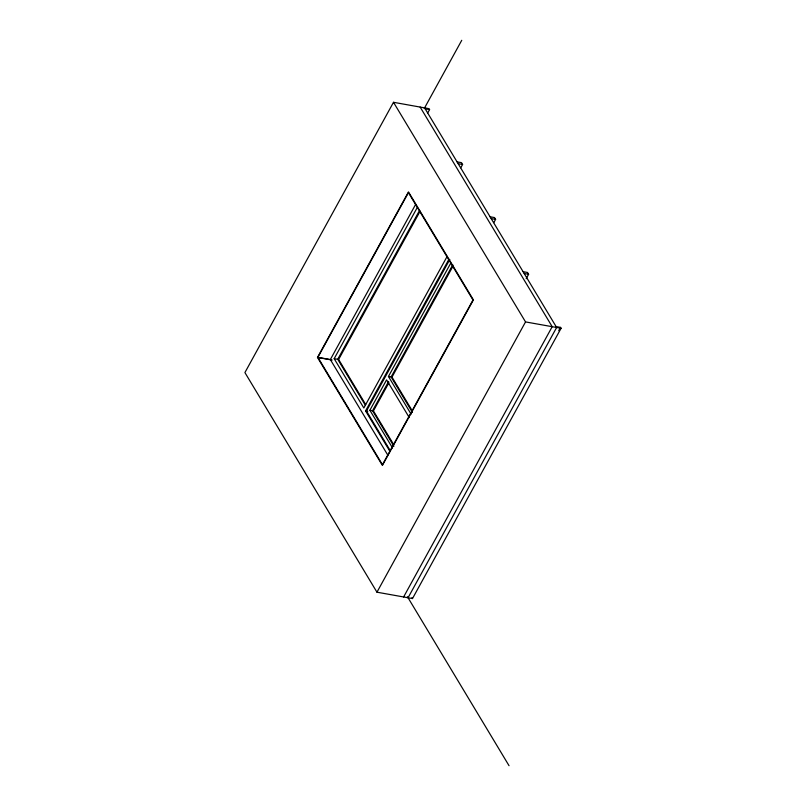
<?xml version="1.0" encoding="UTF-8"?>
<svg xmlns="http://www.w3.org/2000/svg" width="806" height="806" viewBox="0 0 806 806"><rect width="100%" height="100%" fill="white"/><g stroke="black" fill="none" stroke-linecap="round" stroke-linejoin="round"><path stroke-width="1.21" d="M427.764 112.88L429.588 109.566L429.044 108.669L393.499 102.302L244.913 372.574L376.956 592.188L412.501 598.556L561.087 328.284L560.543 327.377L556.1 326.581M424.238 108.528L461.747 40.3M317.473 357.441L408.481 191.899L473.414 299.892L382.407 465.435L317.473 357.441L332.183 360.07M317.896 357.34L408.44 192.644L472.991 299.993L382.447 464.689L317.896 357.34L331.377 359.748M415.453 204.744L330.339 359.567L387.787 455.108M447.169 256.379L363.828 407.987L334.178 358.67L417.518 207.071M419.261 211.001L337.734 359.305L365.45 405.408M365.692 404.491L338.621 359.466L420.148 211.162M460.78 167.779L462.594 164.474L461.506 162.661L457.062 161.865M390.074 451.632L365.571 410.899L448.922 259.29M449.808 259.451L366.468 411.05L390.316 450.725M392.532 447.945L369.873 410.264L386.588 379.858L409.247 417.538M411.11 414.163L388.452 376.473L450.715 263.219M388.663 381.419L372.543 410.738L393.902 446.272M452.771 264.791L391.112 376.956L412.481 412.491M393.499 444.277L373.43 410.899L388.955 382.659M412.078 410.496L391.998 377.107L453.053 266.051M493.806 222.647L495.609 219.373L494.521 217.57L490.078 216.774M526.197 278.695L528.615 274.282L527.527 272.468L523.084 271.672M376.956 592.188L525.542 321.916L393.499 102.302M403.615 596.964L552.201 326.692L420.158 107.077M408.058 597.76L556.644 327.488L424.601 107.873M558.719 330.682L560.543 327.377M425.145 108.77L429.588 109.566M458.151 163.678L462.594 164.474M491.166 218.577L495.609 219.373M524.172 273.486L528.615 274.282M525.542 321.916L561.087 328.284M334.178 358.67L338.621 359.466M388.452 376.473L391.998 377.107M369.873 410.264L373.43 410.899M365.571 410.899L367.798 411.292M411.957 597.649L412.501 598.556M407.413 596.682L509.039 765.7"/></g></svg>
